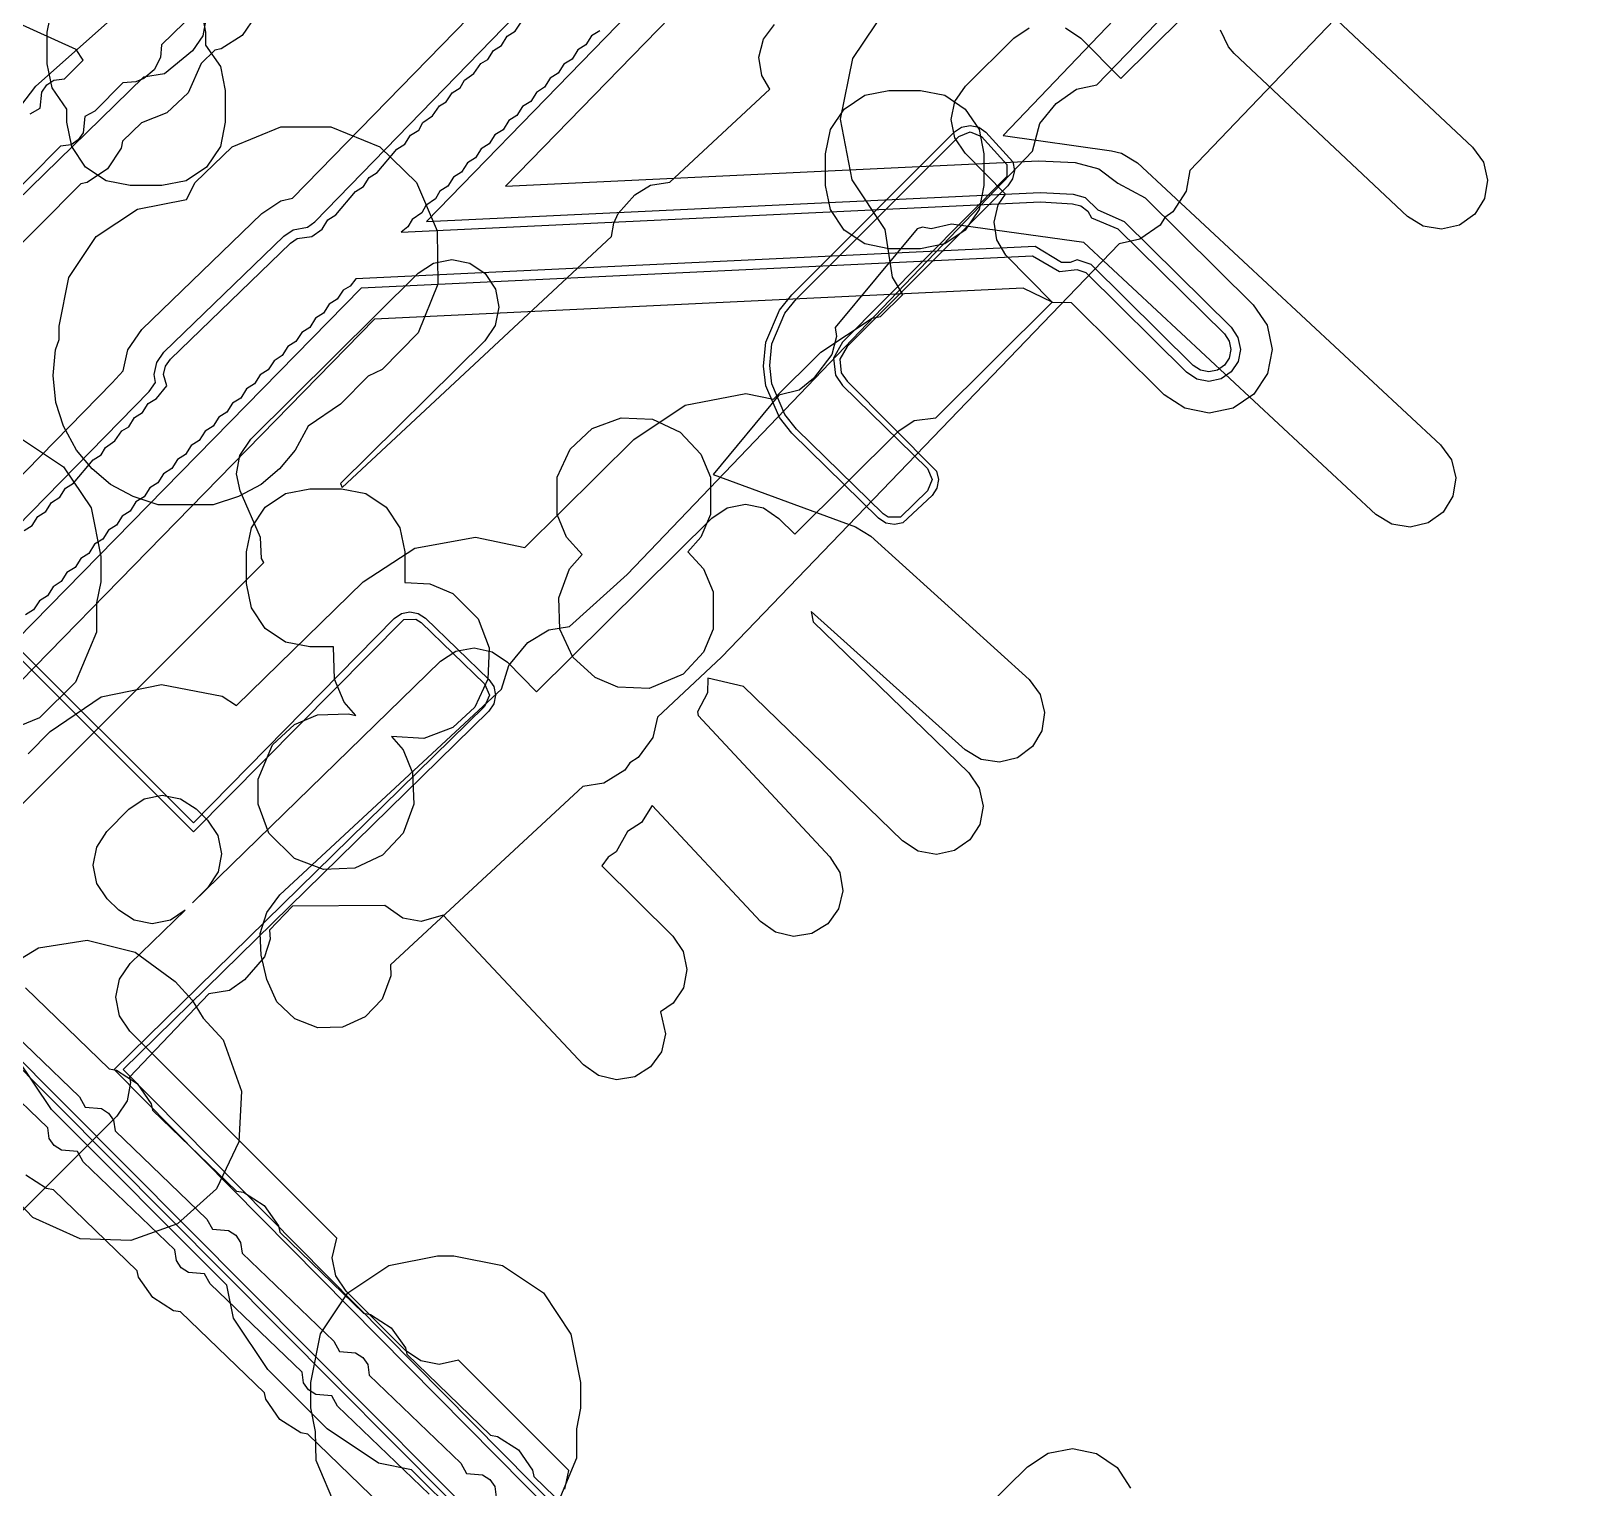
# Model space of a CAD drawing. Header units: metres. Extents: x -2677 to -840, y 169 to 1487.
# Drawn here: x -1924.5 to -1875.16, y 1129.35 to 1175.37 of the extents above; entities that cross this region are included whole.
import ezdxf

# ---------------------------------------------------------------- set-up
doc = ezdxf.new("R2010")
doc.units = ezdxf.units.M
doc.layers.add('AI_GREENING_EXCLUSIONS', color=1, linetype='Continuous')

msp = doc.modelspace()

# ---------------------------------------------------------------- linework, layer by layer
at = {"layer": 'AI_GREENING_EXCLUSIONS'}
for points in [[(-1875.164, 1184.266), (-1887.896, 1170.964), (-1888.01, 1170.315), (-1888.43, 1169.657), (-1888.681, 1169.482), (-1888.834, 1169.24), (-1889.473, 1168.792), (-1890.127, 1168.645), (-1902.691, 1155.589), (-1904.716, 1153.691), (-1904.867, 1153.05), (-1905.323, 1152.417), (-1905.584, 1152.256), (-1905.751, 1152.023), (-1906.413, 1151.611), (-1907.075, 1151.502), (-1913.148, 1145.868), (-1913.138, 1145.52), (-1913.417, 1144.791), (-1913.953, 1144.224), (-1914.666, 1143.906), (-1915.446, 1143.885), (-1916.175, 1144.163), (-1916.742, 1144.7), (-1917.06, 1145.412), (-1917.233, 1146.172), (-1917.267, 1146.865), (-1917.062, 1147.528), (-1916.643, 1148.082), (-1909.639, 1154.58), (-1909.41, 1155.323), (-1908.812, 1156.051), (-1908.149, 1156.459), (-1907.5, 1156.564), (-1905.677, 1158.201), (-1892.861, 1171.573), (-1892.635, 1172.454), (-1892.635, 1172.454), (-1892.118, 1173.088), (-1891.48, 1173.534), (-1890.838, 1173.675), (-1877.974, 1186.97)], [(-1935.035, 1150.873), (-1921.948, 1164.259), (-1921.596, 1164.639), (-1921.452, 1165.302), (-1921.008, 1165.943), (-1917.215, 1169.609), (-1916.618, 1170.007), (-1916.252, 1170.092), (-1904.695, 1181.94)], [(-1934.738, 1149.711), (-1920.779, 1163.989), (-1920.572, 1164.27), (-1920.618, 1164.522), (-1920.535, 1164.903), (-1920.313, 1165.224), (-1916.52, 1168.89), (-1916.222, 1169.089), (-1915.778, 1169.174), (-1915.544, 1169.343), (-1903.999, 1181.222)], [(-1924.539, 1172.761), (-1924.215, 1172.933), (-1924.164, 1173.44), (-1924.013, 1173.668), (-1923.787, 1173.821), (-1923.448, 1173.862), (-1922.861, 1174.454), (-1923.086, 1174.787), (-1933.765, 1179.638)], [(-1902.215, 1179.434), (-1912.014, 1169.353), (-1892.624, 1170.276), (-1891.582, 1170.217), (-1891.205, 1170.118), (-1890.802, 1169.722), (-1889.967, 1169.353), (-1886.592, 1166.015), (-1886.374, 1165.692), (-1886.296, 1165.31), (-1886.37, 1164.927), (-1886.585, 1164.601), (-1886.908, 1164.383), (-1887.29, 1164.305), (-1887.673, 1164.379), (-1887.999, 1164.594), (-1891.172, 1167.734), (-1891.455, 1167.831), (-1892.017, 1167.769), (-1892.866, 1168.262), (-1914.079, 1167.253), (-1932.74, 1148.223)], [(-1891.822, 1175.47), (-1891.337, 1175.143), (-1890.076, 1173.872), (-1884.224, 1179.679)], [(-1901.501, 1178.701), (-1909.522, 1170.473), (-1892.672, 1171.275), (-1891.521, 1171.216), (-1890.766, 1171.016), (-1890.168, 1170.561), (-1889.304, 1170.101), (-1885.889, 1166.726), (-1885.452, 1166.08), (-1885.296, 1165.315), (-1885.444, 1164.549), (-1885.874, 1163.898), (-1886.521, 1163.461), (-1887.285, 1163.305), (-1888.051, 1163.453), (-1888.702, 1163.883), (-1891.633, 1166.782), (-1892.227, 1166.791), (-1893.156, 1167.247), (-1913.652, 1166.272), (-1932.007, 1147.507)], [(-1887.734, 1178.415), (-1893.796, 1172.073), (-1890.365, 1171.592), (-1890.05, 1171.512), (-1889.551, 1171.205), (-1879.97, 1162.297), (-1879.628, 1161.823), (-1879.493, 1161.253), (-1879.586, 1160.675), (-1879.893, 1160.177), (-1880.367, 1159.835), (-1880.937, 1159.7), (-1881.515, 1159.793), (-1882.013, 1160.1), (-1891.249, 1168.687), (-1895.425, 1169.272), (-1896.073, 1169.122), (-1896.34, 1169.18), (-1896.507, 1169.124), (-1899.096, 1166.01), (-1899.056, 1165.724), (-1899.203, 1165.157), (-1899.783, 1164.39), (-1900.238, 1164.022), (-1900.879, 1163.864), (-1902.955, 1161.367), (-1898.461, 1159.712), (-1897.971, 1159.416), (-1892.974, 1154.883), (-1892.625, 1154.413), (-1892.483, 1153.845), (-1892.569, 1153.266), (-1892.871, 1152.764), (-1893.341, 1152.416), (-1893.909, 1152.274), (-1894.487, 1152.36), (-1894.989, 1152.661), (-1899.861, 1157.031), (-1899.797, 1156.707), (-1894.881, 1151.937), (-1894.549, 1151.455), (-1894.426, 1150.883), (-1894.532, 1150.307), (-1894.849, 1149.816), (-1895.331, 1149.483), (-1895.903, 1149.361), (-1896.479, 1149.466), (-1896.971, 1149.784), (-1901.998, 1154.662), (-1903.128, 1154.933), (-1903.14, 1154.46), (-1903.446, 1153.861), (-1903.43, 1153.748), (-1899.265, 1149.288), (-1898.957, 1148.79), (-1898.863, 1148.212), (-1898.997, 1147.643), (-1899.338, 1147.168), (-1899.836, 1146.859), (-1900.413, 1146.765), (-1900.983, 1146.899), (-1901.458, 1147.24), (-1904.881, 1150.907), (-1905.225, 1150.369), (-1905.664, 1150.084), (-1906.02, 1149.441), (-1906.274, 1149.271), (-1906.469, 1149), (-1904.228, 1146.78), (-1903.901, 1146.294), (-1903.784, 1145.721), (-1903.896, 1145.146), (-1904.219, 1144.658), (-1904.625, 1144.385), (-1904.458, 1143.694), (-1904.59, 1143.124), (-1904.931, 1142.648), (-1905.428, 1142.338), (-1906.005, 1142.242), (-1906.575, 1142.375), (-1907.051, 1142.715), (-1911.49, 1147.446), (-1912.182, 1147.242), (-1912.757, 1147.349), (-1913.329, 1147.747), (-1916.248, 1147.728), (-1916.969, 1146.972), (-1916.948, 1146.684), (-1917.134, 1146.128), (-1917.765, 1145.403), (-1918.243, 1145.066), (-1918.894, 1144.952), (-1921.396, 1142.326), (-1921.362, 1142.152), (-1921.476, 1141.578), (-1921.802, 1141.092), (-1926.409, 1136.491)], [(-1934.321, 1176.965), (-1934.205, 1164.597), (-1934.025, 1164.069), (-1933.568, 1164.09), (-1932.802, 1163.938), (-1932.368, 1163.648), (-1929.747, 1166.359), (-1929.636, 1166.97), (-1929.214, 1167.626), (-1928.369, 1168.261), (-1927.708, 1168.468), (-1924.871, 1171.402), (-1925.022, 1172.25), (-1924.826, 1173.005), (-1924.355, 1173.627), (-1921.723, 1175.968)], [(-1883.917, 1176.362), (-1878.959, 1171.702), (-1878.619, 1171.226), (-1878.487, 1170.656), (-1878.584, 1170.078), (-1878.894, 1169.582), (-1879.37, 1169.242), (-1879.94, 1169.11), (-1880.518, 1169.206), (-1881.014, 1169.516), (-1886.493, 1174.666), (-1886.677, 1174.874), (-1886.923, 1175.404)], [(-1918.965, 1175.85), (-1919.078, 1175.224), (-1919.41, 1174.743), (-1920.291, 1174.023), (-1920.954, 1173.917), (-1941.085, 1154.279)], [(-1919.315, 1175.98), (-1920.389, 1174.937), (-1920.422, 1174.536), (-1920.618, 1174.15), (-1920.94, 1173.871), (-1921.193, 1173.765), (-1921.606, 1173.732), (-1922.489, 1172.841), (-1922.813, 1172.668), (-1922.864, 1172.161), (-1923.015, 1171.933), (-1923.242, 1171.78), (-1923.58, 1171.74), (-1926.527, 1168.766)], [(-1917.408, 1175.858), (-1917.841, 1175.23), (-1918.496, 1174.806), (-1918.696, 1174.769), (-1919.135, 1174.343), (-1919.54, 1173.423), (-1920.213, 1172.793), (-1921.023, 1172.473), (-1921.618, 1171.89), (-1921.661, 1171.669), (-1922.092, 1171.018), (-1922.739, 1170.582), (-1922.938, 1170.541), (-1925.656, 1167.815)], [(-1924.603, 1152.54), (-1923.905, 1153.247), (-1922.293, 1154.338), (-1922.293, 1154.338), (-1920.382, 1154.731), (-1918.466, 1154.363), (-1918.018, 1154.068), (-1914.017, 1157.967), (-1912.38, 1159.03), (-1910.461, 1159.385), (-1908.907, 1159.054), (-1905.465, 1162.47), (-1903.839, 1163.548), (-1901.924, 1163.921), (-1901.047, 1163.743), (-1899.555, 1165.224), (-1897.929, 1166.302), (-1897.669, 1166.352), (-1896.965, 1167.051), (-1897.285, 1167.596), (-1897.52, 1169.106), (-1898.559, 1170.673), (-1898.932, 1172.588), (-1898.544, 1174.5), (-1897.453, 1176.118)], [(-1919.147, 1176.103), (-1918.995, 1175.338), (-1918.995, 1174.927), (-1918.526, 1174.254), (-1918.374, 1173.489), (-1918.374, 1172.489), (-1918.526, 1171.724), (-1918.96, 1171.075), (-1919.609, 1170.641), (-1920.374, 1170.489), (-1921.374, 1170.489), (-1922.139, 1170.641), (-1922.788, 1171.075), (-1923.222, 1171.724), (-1923.374, 1172.489), (-1923.374, 1172.9), (-1923.843, 1173.573), (-1923.995, 1174.338), (-1923.995, 1175.338), (-1923.843, 1176.103)], [(-1927.154, 1148.588), (-1917.157, 1158.578), (-1917.226, 1158.709), (-1917.256, 1159.373), (-1917.901, 1160.85), (-1918.012, 1161.388), (-1917.91, 1161.964), (-1917.568, 1162.483), (-1912.28, 1167.718), (-1911.791, 1168.041), (-1911.217, 1168.152), (-1910.643, 1168.035), (-1910.158, 1167.708), (-1909.836, 1167.219), (-1909.724, 1166.645), (-1909.842, 1166.071), (-1910.169, 1165.586), (-1914.726, 1161.076), (-1914.673, 1160.954), (-1906.171, 1168.877), (-1906.096, 1169.307), (-1905.956, 1169.605), (-1905.43, 1170.198), (-1904.932, 1170.506), (-1904.329, 1170.594), (-1901.169, 1173.538), (-1901.423, 1173.964), (-1901.508, 1174.543), (-1901.365, 1175.11), (-1901.016, 1175.58)], [(-1924.728, 1159.59), (-1924.475, 1159.748), (-1924.293, 1160.035), (-1924.038, 1160.195), (-1923.857, 1160.481), (-1923.602, 1160.641), (-1923.421, 1160.927), (-1923.166, 1161.087), (-1922.547, 1161.821), (-1922.293, 1161.979), (-1922.158, 1162.217), (-1921.857, 1162.425), (-1921.64, 1162.745), (-1921.421, 1162.872), (-1921.239, 1163.16), (-1920.985, 1163.318), (-1920.804, 1163.605), (-1920.549, 1163.764), (-1920.215, 1164.163), (-1920.318, 1164.517), (-1920.26, 1164.784), (-1920.104, 1165.008), (-1916.311, 1168.674), (-1916.103, 1168.814), (-1915.638, 1168.881), (-1915.314, 1169.118), (-1915.133, 1169.405), (-1914.878, 1169.564), (-1914.259, 1170.299), (-1914.005, 1170.457), (-1913.824, 1170.743), (-1913.569, 1170.903), (-1912.95, 1171.637), (-1912.696, 1171.795), (-1912.515, 1172.082), (-1912.26, 1172.242), (-1912.125, 1172.479), (-1911.824, 1172.688), (-1911.607, 1173.007), (-1911.388, 1173.134), (-1911.205, 1173.422), (-1910.952, 1173.58), (-1910.816, 1173.818), (-1910.515, 1174.026), (-1910.298, 1174.346), (-1910.079, 1174.473), (-1909.897, 1174.761), (-1909.643, 1174.919), (-1909.462, 1175.205), (-1909.207, 1175.365), (-1909.026, 1175.651)], [(-1906.541, 1175.379), (-1906.796, 1175.22), (-1906.978, 1174.933), (-1907.233, 1174.773), (-1907.414, 1174.487), (-1907.669, 1174.327), (-1907.85, 1174.041), (-1908.105, 1173.881), (-1908.286, 1173.595), (-1908.541, 1173.435), (-1908.722, 1173.148), (-1908.978, 1172.989), (-1909.159, 1172.702), (-1909.414, 1172.542), (-1909.595, 1172.256), (-1909.85, 1172.096), (-1910.031, 1171.81), (-1910.286, 1171.65), (-1910.467, 1171.363), (-1910.722, 1171.204), (-1910.903, 1170.917), (-1911.159, 1170.758), (-1911.34, 1170.471), (-1911.595, 1170.311), (-1911.73, 1170.074), (-1912.031, 1169.865), (-1912.166, 1169.628), (-1912.467, 1169.419), (-1912.601, 1169.183), (-1912.809, 1169.015), (-1892.61, 1169.976), (-1891.601, 1169.918), (-1891.337, 1169.848), (-1891.12, 1169.683), (-1890.997, 1169.472), (-1890.166, 1169.128), (-1886.803, 1165.802), (-1886.65, 1165.576), (-1886.596, 1165.308), (-1886.648, 1165.04), (-1886.798, 1164.812), (-1887.024, 1164.659), (-1887.292, 1164.605), (-1887.56, 1164.657), (-1887.788, 1164.807), (-1891.01, 1167.995), (-1891.454, 1168.149), (-1891.681, 1168.058), (-1891.954, 1168.062), (-1892.779, 1168.567), (-1914.25, 1167.545), (-1914.429, 1167.315), (-1914.648, 1167.188), (-1914.831, 1166.9), (-1915.085, 1166.742), (-1915.266, 1166.455), (-1915.521, 1166.296), (-1915.702, 1166.009), (-1915.957, 1165.85), (-1916.138, 1165.563), (-1916.393, 1165.403), (-1916.575, 1165.117), (-1916.83, 1164.957), (-1917.011, 1164.671), (-1917.266, 1164.511), (-1917.447, 1164.224), (-1917.702, 1164.065), (-1917.883, 1163.778), (-1918.138, 1163.619), (-1918.319, 1163.332), (-1918.574, 1163.172), (-1918.756, 1162.886), (-1919.011, 1162.726), (-1919.192, 1162.44), (-1919.447, 1162.28), (-1919.628, 1161.994), (-1919.883, 1161.834), (-1920.064, 1161.547), (-1920.319, 1161.388), (-1920.5, 1161.101), (-1920.756, 1160.942), (-1920.937, 1160.655), (-1921.192, 1160.495), (-1921.373, 1160.209), (-1921.628, 1160.049), (-1921.809, 1159.763), (-1922.064, 1159.603), (-1922.245, 1159.316), (-1922.501, 1159.157), (-1922.682, 1158.87), (-1922.937, 1158.711), (-1923.118, 1158.424), (-1923.373, 1158.264), (-1923.554, 1157.978), (-1923.809, 1157.818), (-1923.99, 1157.532), (-1924.245, 1157.372), (-1924.426, 1157.085), (-1924.682, 1156.926)], [(-1907.642, 1129.302), (-1907.513, 1129.898), (-1911.002, 1133.386), (-1911.615, 1133.246), (-1912.189, 1133.36), (-1912.676, 1133.685), (-1914.55, 1135.56), (-1914.875, 1136.046), (-1914.989, 1136.62), (-1914.849, 1137.234), (-1921.39, 1143.774), (-1921.717, 1144.265), (-1921.829, 1144.845), (-1921.709, 1145.422), (-1921.709, 1145.422), (-1921.376, 1145.909), (-1919.643, 1147.598), (-1920.103, 1147.287), (-1920.676, 1147.17), (-1921.251, 1147.281), (-1921.739, 1147.603), (-1922.1, 1147.96), (-1922.428, 1148.445), (-1922.545, 1149.017), (-1922.434, 1149.592), (-1922.112, 1150.081), (-1921.417, 1150.786), (-1920.932, 1151.114), (-1920.36, 1151.231), (-1919.785, 1151.12), (-1919.296, 1150.798), (-1918.933, 1150.439), (-1918.605, 1149.955), (-1918.488, 1149.381), (-1918.599, 1148.806), (-1918.921, 1148.318), (-1919.408, 1147.827), (-1911.574, 1155.46), (-1911.083, 1155.779), (-1910.508, 1155.886), (-1909.935, 1155.764), (-1909.452, 1155.432), (-1908.537, 1154.491), (-1903, 1159.986), (-1902.512, 1160.309), (-1901.937, 1160.421), (-1901.364, 1160.304), (-1900.878, 1159.977), (-1900.38, 1159.475), (-1897.09, 1162.74), (-1896.602, 1163.063), (-1895.923, 1163.154), (-1892.24, 1166.808), (-1893.704, 1168.288), (-1893.989, 1168.773), (-1894.076, 1169.329), (-1893.951, 1169.878), (-1893.716, 1170.221), (-1894.996, 1171.512), (-1895.32, 1172), (-1895.432, 1172.575), (-1895.315, 1173.148), (-1894.988, 1173.634), (-1893.458, 1175.152), (-1892.97, 1175.475)], [(-1925.321, 1156.299), (-1919.375, 1150.356), (-1913.031, 1156.815), (-1912.807, 1156.968), (-1912.541, 1157.024), (-1912.274, 1156.975), (-1912.045, 1156.827), (-1910.041, 1154.889), (-1909.883, 1154.66), (-1909.828, 1154.387), (-1909.882, 1154.114), (-1910.039, 1153.884), (-1921.599, 1142.568), (-1887.53, 1108.111)], [(-1925.487, 1156.182), (-1919.373, 1150.072), (-1912.728, 1156.784), (-1912.348, 1156.789), (-1912.184, 1156.683), (-1910.18, 1154.745), (-1910.028, 1154.387), (-1910.179, 1154.028), (-1921.883, 1142.569), (-1887.533, 1107.83)], [(-1924.681, 1145.143), (-1922.035, 1142.584), (-1921.813, 1142.544), (-1921.156, 1142.124), (-1920.709, 1141.484), (-1920.666, 1141.285), (-1918.02, 1138.726), (-1917.798, 1138.686), (-1917.14, 1138.266), (-1916.694, 1137.626), (-1916.65, 1137.427), (-1914.004, 1134.868), (-1913.782, 1134.828), (-1913.125, 1134.408), (-1912.679, 1133.768), (-1912.635, 1133.57), (-1909.989, 1131.01), (-1909.767, 1130.971), (-1909.11, 1130.55), (-1908.663, 1129.91), (-1908.62, 1129.712), (-1905.974, 1127.152)], [(-1925.869, 1144.482), (-1922.972, 1141.698), (-1922.794, 1141.376), (-1922.286, 1141.333), (-1922.056, 1141.186), (-1921.9, 1140.962), (-1921.854, 1140.624), (-1918.957, 1137.84), (-1918.779, 1137.519), (-1918.271, 1137.475), (-1918.041, 1137.328), (-1917.885, 1137.104), (-1917.839, 1136.767), (-1914.941, 1133.983), (-1914.764, 1133.661), (-1914.256, 1133.618), (-1914.026, 1133.47), (-1913.87, 1133.246), (-1913.824, 1132.909), (-1910.926, 1130.125), (-1910.748, 1129.803), (-1910.241, 1129.76), (-1910.011, 1129.613), (-1909.854, 1129.389), (-1909.808, 1129.051)], [(-1911.932, 1129.15), (-1914.83, 1131.934), (-1915.007, 1132.256), (-1915.515, 1132.299), (-1915.745, 1132.446), (-1915.901, 1132.67), (-1915.947, 1133.008), (-1918.845, 1135.792), (-1919.023, 1136.113), (-1919.53, 1136.157), (-1919.76, 1136.304), (-1919.917, 1136.528), (-1919.963, 1136.866), (-1922.86, 1139.65), (-1923.038, 1139.971), (-1923.546, 1140.014), (-1923.776, 1140.162), (-1923.932, 1140.386), (-1923.978, 1140.723), (-1926.875, 1143.507)], [(-1882.915, 1100.443), (-1925.531, 1143.295)], [(-1882.773, 1100.584), (-1925.353, 1143.382)], [(-1910.962, 1128.398), (-1912.483, 1129.919), (-1913.528, 1130.126), (-1915.151, 1131.21), (-1917.025, 1133.085), (-1918.109, 1134.707), (-1918.317, 1135.752), (-1923.864, 1141.299), (-1924.955, 1142.937)], [(-1913.121, 1128.489), (-1915.767, 1131.049), (-1915.988, 1131.088), (-1916.646, 1131.509), (-1917.092, 1132.149), (-1917.136, 1132.347), (-1919.782, 1134.906), (-1920.004, 1134.946), (-1920.661, 1135.366), (-1921.108, 1136.006), (-1921.151, 1136.205), (-1923.797, 1138.764), (-1924.019, 1138.804), (-1924.676, 1139.224)], [(-1898.207, 1124.913), (-1893.024, 1130.013), (-1892.371, 1130.442), (-1891.605, 1130.588), (-1890.841, 1130.429), (-1890.195, 1129.991), (-1889.767, 1129.338)]]:
    msp.add_lwpolyline(points, dxfattribs=at)
for points in [[(-1894.555, 1169.729), (-1894.989, 1169.08), (-1895.638, 1168.646), (-1896.403, 1168.494), (-1897.403, 1168.494), (-1898.168, 1168.646), (-1898.817, 1169.08), (-1899.251, 1169.729), (-1899.403, 1170.494), (-1899.403, 1171.494), (-1899.251, 1172.26), (-1898.817, 1172.908), (-1898.168, 1173.342), (-1897.403, 1173.494), (-1896.403, 1173.494), (-1895.638, 1173.342), (-1894.989, 1172.908), (-1894.555, 1172.26), (-1894.403, 1171.494), (-1894.403, 1170.494), (-1894.555, 1169.729)], [(-1923.618, 1165.626), (-1923.618, 1166.052), (-1923.314, 1167.583), (-1922.446, 1168.88), (-1921.149, 1169.748), (-1919.592, 1170.047), (-1919.318, 1170.584), (-1918.158, 1171.718), (-1916.617, 1172.342), (-1915.033, 1172.342), (-1913.492, 1171.718), (-1912.332, 1170.584), (-1911.674, 1169.06), (-1911.654, 1167.379), (-1912.278, 1165.838), (-1913.412, 1164.678), (-1913.852, 1164.473), (-1914.729, 1163.583), (-1915.748, 1162.891), (-1916.16, 1162.127), (-1916.661, 1161.537), (-1917.24, 1161.047), (-1917.958, 1160.669), (-1918.749, 1160.4), (-1920.487, 1160.4), (-1921.282, 1160.669), (-1921.996, 1161.047), (-1922.579, 1161.537), (-1923.076, 1162.127), (-1923.487, 1162.894), (-1923.723, 1163.636), (-1923.813, 1164.485), (-1923.739, 1165.297), (-1923.618, 1165.626)], [(-1894.339, 1172.177), (-1893.491, 1171.235), (-1893.44, 1170.969), (-1893.494, 1170.703), (-1893.645, 1170.478), (-1898.721, 1165.404), (-1898.952, 1165.001), (-1898.91, 1164.577), (-1898.726, 1164.313), (-1895.895, 1161.468), (-1895.839, 1161.201), (-1895.89, 1160.933), (-1896.039, 1160.704), (-1896.964, 1159.835), (-1897.231, 1159.779), (-1897.499, 1159.829), (-1897.728, 1159.979), (-1900.474, 1162.671), (-1900.865, 1163.158), (-1901.29, 1164.166), (-1901.367, 1164.786), (-1901.29, 1165.545), (-1900.865, 1166.554), (-1900.474, 1167.041), (-1895.334, 1172.183), (-1895.105, 1172.336), (-1894.835, 1172.388), (-1894.566, 1172.333), (-1894.339, 1172.177)], [(-1893.679, 1170.78), (-1898.868, 1165.54), (-1899.149, 1165.041), (-1899.095, 1164.499), (-1898.872, 1164.177), (-1896.189, 1161.551), (-1896.039, 1161.199), (-1896.182, 1160.844), (-1897.042, 1160.019), (-1897.425, 1160.015), (-1897.588, 1160.121), (-1900.321, 1162.799), (-1900.689, 1163.253), (-1901.099, 1164.225), (-1901.168, 1164.806), (-1901.099, 1165.486), (-1900.689, 1166.459), (-1900.321, 1166.912), (-1895.193, 1172.042), (-1894.836, 1172.188), (-1894.482, 1172.038), (-1893.677, 1171.16), (-1893.679, 1170.78)], [(-1905.862, 1163.152), (-1904.876, 1163.113), (-1903.994, 1162.704), (-1903.347, 1162.005), (-1903.045, 1161.282), (-1903.045, 1160.102), (-1903.347, 1159.379), (-1903.751, 1158.924), (-1903.257, 1158.378), (-1902.954, 1157.655), (-1902.954, 1156.475), (-1903.257, 1155.752), (-1903.904, 1155.053), (-1904.98, 1154.605), (-1905.966, 1154.644), (-1906.688, 1154.946), (-1907.387, 1155.593), (-1907.797, 1156.475), (-1907.836, 1157.461), (-1907.495, 1158.378), (-1907.091, 1158.833), (-1907.585, 1159.379), (-1907.887, 1160.102), (-1907.887, 1161.282), (-1907.478, 1162.164), (-1906.779, 1162.811), (-1905.862, 1163.152)], [(-1926.306, 1162.774), (-1924.775, 1162.47), (-1923.478, 1161.602), (-1922.61, 1160.305), (-1922.306, 1158.774), (-1922.306, 1157.968), (-1922.437, 1157.309), (-1922.437, 1156.384), (-1923.1, 1154.798), (-1924.244, 1153.675), (-1925.766, 1153.055), (-1927.427, 1153.071), (-1928.872, 1153.675), (-1930.016, 1154.798), (-1930.663, 1156.307), (-1930.679, 1157.227), (-1930.828, 1157.977), (-1930.828, 1158.779), (-1930.524, 1160.31), (-1929.656, 1161.607), (-1928.359, 1162.475), (-1926.828, 1162.779), (-1926.306, 1162.774)], [(-1914.95, 1155.914), (-1915.699, 1155.914), (-1916.464, 1156.066), (-1917.113, 1156.5), (-1917.547, 1157.149), (-1917.699, 1157.914), (-1917.699, 1158.914), (-1917.547, 1159.679), (-1917.113, 1160.328), (-1916.464, 1160.762), (-1915.699, 1160.914), (-1914.699, 1160.914), (-1913.934, 1160.762), (-1913.285, 1160.328), (-1912.851, 1159.679), (-1912.699, 1158.914), (-1912.699, 1157.947), (-1911.906, 1157.908), (-1911.183, 1157.606), (-1910.377, 1156.8), (-1910.036, 1155.883), (-1910.075, 1154.897), (-1910.484, 1154.015), (-1911.183, 1153.368), (-1912.1, 1153.027), (-1913.124, 1153.082), (-1912.753, 1152.659), (-1912.451, 1151.936), (-1912.412, 1150.95), (-1912.753, 1150.033), (-1913.4, 1149.334), (-1914.282, 1148.925), (-1915.268, 1148.886), (-1916.185, 1149.227), (-1916.991, 1150.033), (-1917.332, 1150.95), (-1917.332, 1151.742), (-1916.884, 1152.818), (-1916.185, 1153.465), (-1915.462, 1153.767), (-1914.476, 1153.806), (-1914.244, 1153.751), (-1914.615, 1154.174), (-1914.917, 1154.897), (-1914.95, 1155.914)], [(-1925.608, 1145.602), (-1924.273, 1146.41), (-1922.73, 1146.646), (-1921.214, 1146.273), (-1919.954, 1145.347), (-1919.415, 1144.759), (-1919.066, 1144.184), (-1918.442, 1143.502), (-1917.859, 1141.885), (-1917.944, 1140.284), (-1918.647, 1138.798), (-1919.883, 1137.688), (-1921.356, 1137.158), (-1922.958, 1137.213), (-1924.454, 1137.888), (-1925.088, 1138.556), (-1925.704, 1139.008), (-1926.246, 1139.599), (-1927.057, 1140.937), (-1927.293, 1142.479), (-1926.921, 1143.995), (-1925.997, 1145.253), (-1925.608, 1145.602)], [(-1909.615, 1136.373), (-1908.318, 1135.505), (-1907.45, 1134.208), (-1907.146, 1132.677), (-1907.146, 1131.871), (-1907.277, 1131.212), (-1907.277, 1130.287), (-1907.94, 1128.701), (-1909.084, 1127.578), (-1910.606, 1126.958), (-1912.267, 1126.974), (-1913.712, 1127.578), (-1914.856, 1128.701), (-1915.503, 1130.21), (-1915.519, 1131.13), (-1915.668, 1131.88), (-1915.668, 1132.682), (-1915.364, 1134.213), (-1914.496, 1135.51), (-1913.199, 1136.378), (-1911.668, 1136.682), (-1911.146, 1136.677), (-1909.615, 1136.373)]]:
    msp.add_lwpolyline(points, close=True, dxfattribs=at)

doc.saveas('drawing.dxf')
